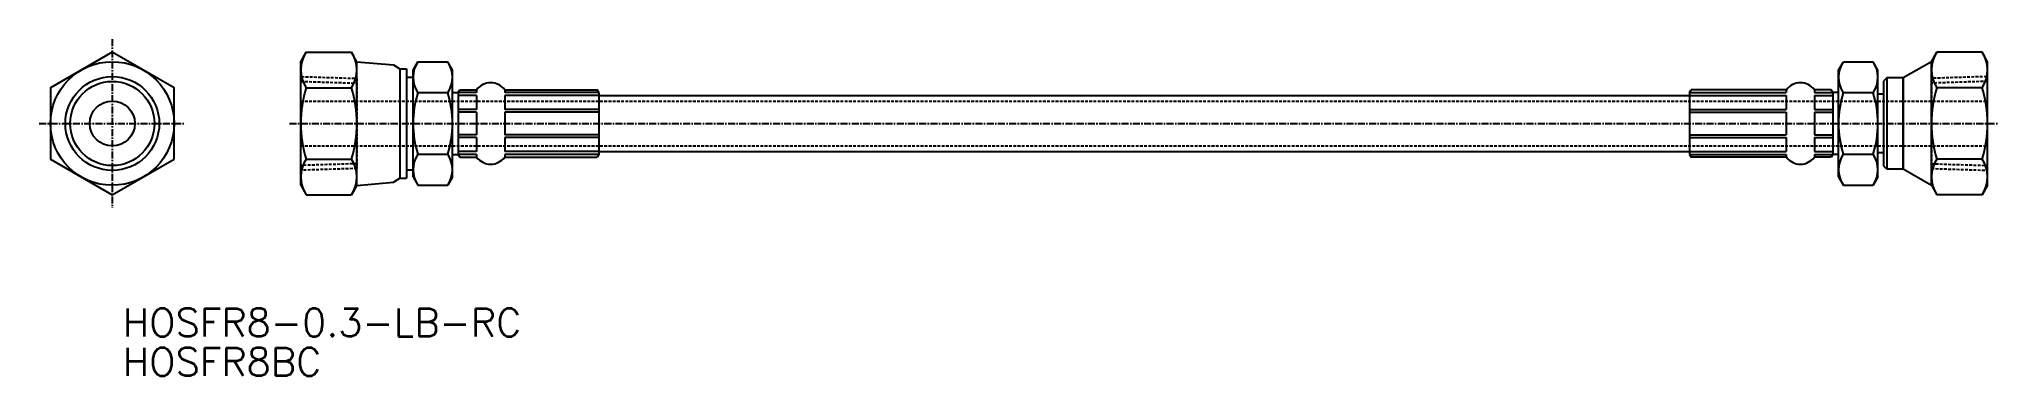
# Model space of a CAD drawing. Extents: x 29 to 377, y 104 to 163.
import ezdxf
from ezdxf.enums import TextEntityAlignment as Align

# ---------------------------------------------------------------- set-up
doc = ezdxf.new("R2010")
doc.units = 0
doc.linetypes.add('CENTER', pattern=[2, 1.25, -0.25, 0.25, -0.25])
doc.linetypes.add('DASHED', pattern=[0.75, 0.5, -0.25])
doc.layers.get('0').update_dxf_attribs({"linetype": 'CONTINUOUS'})
doc.layers.add('CENTER', color=1, linetype='CENTER')
doc.styles.get("Standard").update_dxf_attribs({"font": 'txt.shx', "bigfont": 'extfont.shx'})

msp = doc.modelspace()

# ---------------------------------------------------------------- linework, layer by layer
at = {"color": 7, "linetype": 'CONTINUOUS'}
for p, q in [((75.24, 159.48), (76.22, 161.19)), ((76.22, 161.19), (84.26, 161.19)), ((85.24, 159.48), (84.26, 161.19)), ((365.24, 159.48), (366.22, 161.19)), ((374.26, 161.19), (366.22, 161.19)), ((375.24, 159.48), (374.26, 161.19)), ((75.24, 137.48), (75.24, 159.48)), ((85.24, 137.48), (85.24, 159.48)), ((85.24, 159.47), (91.73, 158.91)), ((91.73, 158.91), (92.9, 158.23)), ((92.9, 158.23), (94.07, 158.23)), ((92.9, 158.23), (92.9, 138.72)), ((94.07, 158.23), (94.07, 138.72)), ((95.24, 157.98), (96.09, 159.45)), ((95.24, 138.98), (95.24, 157.98)), ((96.09, 159.45), (101.39, 159.45)), ((102.24, 157.98), (101.39, 159.45)), ((102.24, 138.98), (102.24, 157.98)), ((348.74, 157.98), (349.59, 159.45)), ((348.74, 138.98), (348.74, 157.98)), ((349.59, 159.45), (354.89, 159.45)), ((355.74, 157.98), (354.89, 159.45)), ((355.74, 138.98), (355.74, 157.98)), ((365.24, 159.48), (360.24, 156.6)), ((365.24, 137.48), (365.24, 159.48)), ((375.24, 137.48), (375.24, 159.48)), ((76.22, 154.84), (84.26, 154.84)), ((94.07, 156.72), (95.24, 156.72)), ((96.09, 153.97), (101.39, 153.97)), ((102.24, 153.98), (103.24, 153.98)), ((103.24, 153.98), (103.53, 154.48)), ((103.24, 153.98), (103.24, 142.98)), ((106.53, 153.98), (103.24, 153.98)), ((106.53, 153.48), (103.24, 153.48)), ((103.53, 154.48), (106.53, 154.48)), ((106.53, 154.48), (106.53, 153.98)), ((106.53, 153.48), (106.53, 150.98)), ((111.53, 154.48), (111.53, 153.98)), ((111.53, 154.48), (127.95, 154.48)), ((128.24, 153.98), (111.53, 153.98)), ((128.24, 153.48), (111.53, 153.48)), ((111.53, 153.48), (111.53, 150.98)), ((128.24, 153.98), (127.95, 154.48)), ((128.24, 153.98), (128.24, 142.98)), ((128.24, 153.48), (322.24, 153.48)), ((322.24, 153.98), (322.53, 154.48)), ((322.24, 153.98), (339.45, 153.98)), ((322.24, 153.98), (322.24, 142.98)), ((322.24, 153.48), (339.45, 153.48)), ((339.45, 154.48), (322.53, 154.48)), ((339.45, 154.48), (339.45, 153.98)), ((339.45, 153.48), (339.45, 150.98)), ((344.45, 154.48), (344.45, 153.98)), ((347.45, 154.48), (344.45, 154.48)), ((344.45, 153.98), (347.74, 153.98)), ((344.45, 153.48), (344.45, 150.98)), ((344.45, 153.48), (347.74, 153.48)), ((347.74, 153.98), (347.45, 154.48)), ((347.74, 153.98), (347.74, 142.98)), ((348.74, 153.98), (347.74, 153.98)), ((349.59, 153.97), (354.89, 153.97)), ((356.74, 153.73), (355.74, 153.73)), ((357.32, 156.6), (356.74, 156.02)), ((356.74, 156.02), (356.74, 140.93)), ((357.32, 156.6), (357.32, 140.35)), ((360.24, 156.6), (357.32, 156.6)), ((360.24, 156.6), (360.24, 140.35)), ((360.24, 140.35), (360.24, 156.6)), ((374.26, 154.84), (366.22, 154.84)), ((106.53, 150.98), (103.24, 150.98)), ((106.53, 150.48), (103.24, 150.48)), ((106.53, 150.48), (106.53, 146.48)), ((128.24, 150.98), (111.53, 150.98)), ((128.24, 150.48), (111.53, 150.48)), ((111.53, 150.48), (111.53, 146.48)), ((322.24, 150.98), (339.45, 150.98)), ((322.24, 150.48), (339.45, 150.48)), ((339.45, 150.48), (339.45, 146.48)), ((344.45, 150.98), (347.74, 150.98)), ((344.45, 150.48), (344.45, 146.48)), ((344.45, 150.48), (347.74, 150.48)), ((106.53, 146.48), (103.24, 146.48)), ((128.24, 146.48), (111.53, 146.48)), ((322.24, 146.48), (339.45, 146.48)), ((344.45, 146.48), (347.74, 146.48)), ((96.09, 143), (101.39, 143)), ((102.24, 142.98), (103.24, 142.98)), ((106.53, 145.98), (103.24, 145.98)), ((106.53, 143.48), (103.24, 143.48)), ((103.24, 142.98), (103.53, 142.48)), ((106.53, 142.98), (103.24, 142.98)), ((106.53, 145.98), (106.53, 143.48)), ((106.53, 142.98), (106.53, 142.48)), ((128.24, 145.98), (111.53, 145.98)), ((111.53, 145.98), (111.53, 143.48)), ((128.24, 143.48), (111.53, 143.48)), ((128.24, 142.98), (111.53, 142.98)), ((111.53, 142.98), (111.53, 142.48)), ((128.24, 142.98), (127.95, 142.48)), ((128.24, 143.48), (322.24, 143.48)), ((322.24, 145.98), (339.45, 145.98)), ((322.24, 143.48), (339.45, 143.48)), ((322.24, 142.98), (339.45, 142.98)), ((322.24, 142.98), (322.53, 142.48)), ((339.45, 145.98), (339.45, 143.48)), ((339.45, 142.98), (339.45, 142.48)), ((344.45, 145.98), (344.45, 143.48)), ((344.45, 145.98), (347.74, 145.98)), ((344.45, 143.48), (347.74, 143.48)), ((344.45, 142.98), (344.45, 142.48)), ((344.45, 142.98), (347.74, 142.98)), ((347.74, 142.98), (347.45, 142.48)), ((348.74, 142.98), (347.74, 142.98)), ((349.59, 143), (354.89, 143)), ((356.74, 143.23), (355.74, 143.23)), ((76.22, 142.13), (84.26, 142.13)), ((94.07, 140.22), (95.24, 140.22)), ((103.53, 142.48), (106.53, 142.48)), ((111.53, 142.48), (127.95, 142.48)), ((339.45, 142.48), (322.53, 142.48)), ((347.45, 142.48), (344.45, 142.48)), ((357.32, 140.35), (356.74, 140.93)), ((360.24, 140.35), (357.32, 140.35)), ((365.24, 137.46), (360.24, 140.35)), ((374.26, 142.13), (366.22, 142.13)), ((75.24, 137.48), (76.22, 135.78)), ((85.24, 137.48), (84.26, 135.78)), ((85.24, 137.47), (91.73, 138.04)), ((91.73, 138.04), (92.9, 138.72)), ((92.9, 138.72), (94.07, 138.72)), ((95.24, 138.98), (96.09, 137.52)), ((96.09, 137.52), (101.39, 137.52)), ((102.24, 138.98), (101.39, 137.52)), ((348.74, 138.98), (349.59, 137.52)), ((349.59, 137.52), (354.89, 137.52)), ((355.74, 138.98), (354.89, 137.52)), ((365.24, 137.48), (366.22, 135.78)), ((375.24, 137.48), (374.26, 135.78)), ((76.22, 135.78), (84.26, 135.78)), ((374.26, 135.78), (366.22, 135.78))]:
    msp.add_line(p, q, dxfattribs=at)
at = {"color": 3, "linetype": 'DASHED'}
for p, q in [((75.36, 156.83), (85.24, 156.52)), ((375.11, 156.83), (365.24, 156.52)), ((75.24, 155.98), (85.24, 155.67)), ((85.24, 156.52), (85.24, 140.47)), ((365.24, 156.52), (365.24, 140.47)), ((375.24, 155.98), (365.24, 155.67)), ((75.24, 152.48), (375.24, 152.48)), ((75.24, 144.48), (375.24, 144.48)), ((85.24, 141.32), (75.24, 141.01)), ((85.24, 140.47), (75.37, 140.16)), ((365.24, 141.32), (375.24, 141.01)), ((365.24, 140.47), (375.11, 140.16))]:
    msp.add_line(p, q, dxfattribs=at)
at = {"color": 7, "linetype": 'CONTINUOUS'}
msp.add_lwpolyline([(52.74, 142.13), (52.74, 154.84), (41.74, 161.19), (30.74, 154.84), (30.74, 142.13), (41.74, 135.78)], close=True, dxfattribs=at)
for radius in [11, 8.35, 4]:
    msp.add_circle((41.74, 148.48), radius, dxfattribs=at)
at = {"color": 3, "linetype": 'CONTINUOUS'}
msp.add_circle((41.74, 148.48), 7.49, dxfattribs=at)
at = {"color": 7, "linetype": 'CONTINUOUS'}
for centre, radius, start, end in [((80.86, 158.01), 5.62, 145.6158, 214.3842), ((79.62, 158.01), 5.62, 325.6158, 34.3842), ((370.86, 158.01), 5.62, 145.6158, 214.3842), ((369.62, 158.01), 5.62, 325.6158, 34.3842), ((100.09, 156.71), 4.86, 145.6158, 214.3842), ((97.38, 156.71), 4.86, 325.6158, 34.3842), ((353.59, 156.71), 4.86, 145.6158, 214.3842), ((350.88, 156.71), 4.86, 325.6158, 34.3842), ((96.26, 148.48), 21.02, 162.412, 197.588), ((64.22, 148.48), 21.02, 342.412, 17.588), ((113.39, 148.48), 18.15, 162.412, 197.588), ((84.09, 148.48), 18.15, 342.412, 17.588), ((109.03, 152.61), 3.12, 36.8699, 143.1301), ((341.95, 152.61), 3.12, 36.8699, 143.1301), ((366.89, 148.48), 18.15, 162.412, 197.588), ((337.59, 148.48), 18.15, 342.412, 17.588), ((386.26, 148.48), 21.02, 162.412, 197.588), ((354.22, 148.48), 21.02, 342.412, 17.588), ((100.09, 140.26), 4.86, 145.6158, 214.3842), ((97.38, 140.26), 4.86, 325.6158, 34.3842), ((353.59, 140.26), 4.86, 145.6158, 214.3842), ((350.88, 140.26), 4.86, 325.6158, 34.3842), ((80.86, 138.96), 5.62, 145.6158, 214.3842), ((79.62, 138.96), 5.62, 325.6158, 34.3842), ((109.03, 144.36), 3.12, 216.8699, 323.1301), ((341.95, 144.36), 3.12, 216.8699, 323.1301), ((370.86, 138.96), 5.62, 145.6158, 214.3842), ((369.62, 138.96), 5.62, 325.6158, 34.3842)]:
    msp.add_arc(centre, radius, start, end, dxfattribs=at)
at = {"layer": 'CENTER', "color": 1, "linetype": 'CENTER'}
for p, q in [((41.74, 163.5), (41.74, 133.47)), ((28.74, 148.48), (54.74, 148.48)), ((73.24, 148.48), (377.24, 148.48))]:
    msp.add_line(p, q, dxfattribs=at)

# ---------------------------------------------------------------- texts
at = {"color": 7, "linetype": 'CONTINUOUS'}
for s, p in [('HOSFR8-0.3-LB-RC', (43.57, 113.06)), ('HOSFR8BC', (43.57, 106.06))]:
    msp.add_text(s, height=5, dxfattribs=at).set_placement(p, align=Align.MIDDLE_LEFT)

doc.saveas('drawing.dxf')
